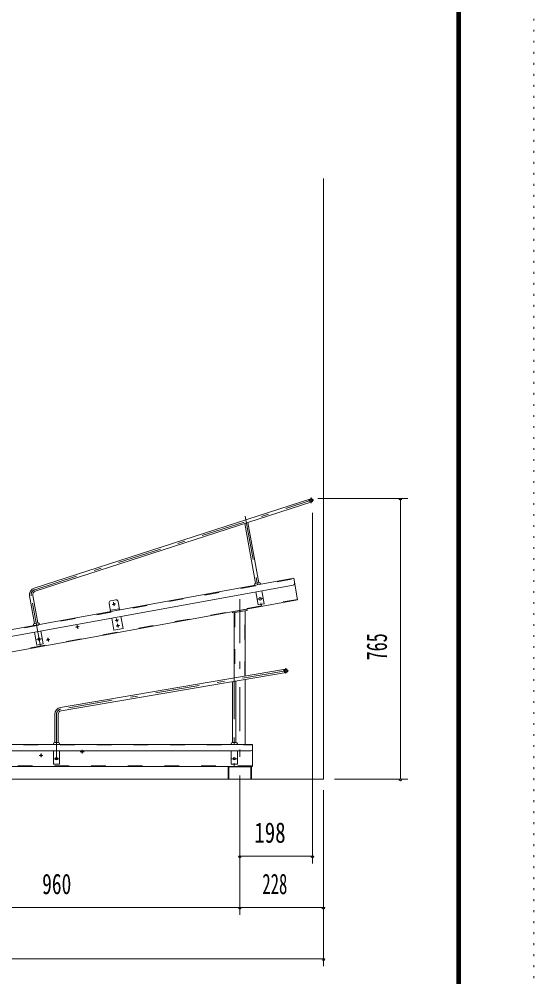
# Model space of a CAD drawing. Units: millimetres, scale not verified. Extents: x -5940 to 5940, y -6448 to 6448.
# Drawn here: x 4537 to 5940, y -5099 to -2489 of the extents above; entities that cross this region are included whole.
import ezdxf
from ezdxf.enums import TextEntityAlignment as Align

# ---------------------------------------------------------------- set-up
doc = ezdxf.new("R2010")
doc.units = ezdxf.units.MM
doc.header["$LTSCALE"] = 10
for name, pattern in [('USER2', [10, 4, -6]), ('USER3', [24, 12, -5, 2, -5]), ('USER5', [3, 0.5, -2.5])]:
    doc.linetypes.add(name, pattern=pattern)
for name, color, linetype, lineweight in [('0-2_2-0BOLD', 7, 'Continuous', 18), ('0-3_2-1HIDDEN', 3, 'USER2', 18), ('0-4_2-2CENTER', 3, 'USER3', 18), ('0-5_2-5DIM', 3, 'Continuous', 18), ('0-7_F-F', 5, 'Continuous', 18), ('0-8_F-E_J_ADD', 5, 'USER5', 18)]:
    doc.layers.add(name, color=color, linetype=linetype, lineweight=lineweight)
doc.styles.add('ＭＳ ゴシック', font='')
doc.styles.get('ＭＳ ゴシック').set_extended_font_data('MS Gothic')

msp = doc.modelspace()

# ---------------------------------------------------------------- linework, layer by layer
at = {"layer": '0-2_2-0BOLD'}
for p, q in [((5366.51, -2922.76), (5366.51, -4560.42)), ((5331.81, -3795.9), (4577.8, -4039.47)), ((4580.57, -4048.03), (5334.58, -3804.46)), ((5190.58, -4024.82), (5160.73, -3860.62)), ((3981.13, -4268.09), (5283.73, -4031.26)), ((5178.5, -4031.08), (5178.68, -4032.06)), ((5195.41, -4029.02), (5195.23, -4028.04)), ((4587.47, -4134.47), (4573.81, -4059.34)), ((4785.94, -4074.5), (4800.7, -4071.82)), ((4786.12, -4103.44), (4781.92, -4080.32)), ((4810.09, -4095.52), (4785.49, -4099.99)), ((4806.51, -4075.84), (4810.72, -4098.97)), ((5123.51, -4106.37), (5123.51, -4284.24)), ((5153.51, -4100.92), (5153.51, -4279.14)), ((4575.39, -4140.73), (4575.57, -4141.72)), ((4592.3, -4138.68), (4592.12, -4137.69)), ((4595.52, -4156.39), (4601.96, -4191.81)), ((5263.25, -4260.49), (4649.82, -4364.73)), ((4651.33, -4373.61), (5264.76, -4269.36)), ((5153.51, -4288.27), (5153.51, -4465.42)), ((4634.01, -4460.42), (4634.01, -4383.47)), ((5168.51, -4483.42), (3753.51, -4483.42)), ((4630.01, -4465.42), (4630.01, -4464.42)), ((4630.01, -4519.42), (4630.01, -4483.42)), ((4647.01, -4464.42), (4647.01, -4465.42)), ((5115.01, -4464.42), (5115.01, -4465.42)), ((5132.01, -4465.42), (5132.01, -4464.42)), ((5107.01, -4560.42), (5107.01, -4527.02)), ((5108.61, -4527.02), (5108.61, -4560.42)), ((5170.01, -4560.42), (5170.01, -4527.02)), ((5366.51, -4560.42), (1805.85, -4560.42))]:
    msp.add_line(p, q, dxfattribs=at)
for points in [[(5152.09, -3863.41), (5181.72, -4026.43), (5190.58, -4024.82)], [(3867.19, -4331.5), (5296.17, -4071.68), (5285.43, -4012.65), (3937.53, -4257.73), (3937.82, -4259.3), (3961.04, -4255.08)], [(4564.95, -4060.95), (4578.61, -4136.08), (4587.47, -4134.47)], [(5181.9, -4049.77), (5188.34, -4085.19), (5205.07, -4082.15), (5198.63, -4046.73)], [(4789.34, -4121.15), (4795.33, -4154.11), (4819.93, -4149.63), (4813.94, -4116.67)], [(4601.96, -4191.81), (4585.23, -4194.85), (4578.79, -4159.43)], [(5128.01, -4292.6), (5128.01, -4460.42), (5119.01, -4460.42), (5119.01, -4294.13)], [(4643.01, -4383.47), (4643.01, -4460.42), (4634.01, -4460.42)], [(4647.01, -4483.42), (4647.01, -4519.42), (4630.01, -4519.42)], [(5132.01, -4483.42), (5132.01, -4519.42), (5115.01, -4519.42), (5115.01, -4483.42)], [(5108.61, -4527.02), (5168.41, -4527.02), (5168.41, -4560.42)]]:
    msp.add_lwpolyline(points, dxfattribs=at)
for points in [[(5157.61, -4096.92), (5158.19, -4100.07), (5118.83, -4107.22), (5118.26, -4104.08)], [(5173.51, -4465.42), (3748.51, -4465.42), (3698.51, -4515.42), (3698.51, -4525.42), (5173.51, -4525.42)]]:
    msp.add_lwpolyline(points, close=True, dxfattribs=at)
for centre, radius in [((5194.02, -4068.91), 3.5), ((4795.11, -4083), 2), ((4695.65, -4145.3), 2.1), ((4803.16, -4127.27), 2.1), ((4805.84, -4142.03), 2.1), ((4590.91, -4178.57), 3.5), ((4615.6, -4180.18), 2.1), ((4708.51, -4485.42), 2.1), ((4596.51, -4495.42), 2.1), ((4638.51, -4504.42), 3.5), ((5123.51, -4504.42), 3.5)]:
    msp.add_circle(centre, radius, dxfattribs=at)
for centre, radius, start, end in [((5333.2, -3800.18), 4.5, 287.9023, 107.9023), ((4583.65, -4057.55), 19, 107.9023, 190.30484), ((5182.44, -4030.36), 4, 100.30486, 190.30484), ((5191.3, -4028.75), 4, 10.30486, 100.30486), ((5282.84, -4026.34), 5, 280.30486, 10.30486), ((4583.65, -4057.55), 10, 107.9023, 190.30484), ((4801.59, -4076.74), 5, 10.30486, 100.30486), ((4786.84, -4079.42), 5, 100.30486, 190.30484), ((4579.33, -4140.02), 4, 100.30486, 190.30484), ((4588.18, -4138.41), 4, 10.30486, 100.30486), ((5264.01, -4264.92), 4.5, 279.64491, 99.64491), ((4653.01, -4383.47), 19, 99.64491, 180), ((4653.01, -4383.47), 10, 99.64491, 180), ((4634.01, -4464.42), 4, 90, 180), ((4643.01, -4464.42), 4, 0, 90), ((5119.01, -4464.42), 4, 90, 180), ((5128.01, -4464.42), 4, 0, 90), ((5168.51, -4478.42), 5, 270, 0), ((5108.61, -4527.02), 1.6, 90, 180), ((5168.41, -4527.02), 1.6, 0, 90)]:
    msp.add_arc(centre, radius, start, end, dxfattribs=at)
at = {"layer": '0-3_2-1HIDDEN'}
for p, q in [((3961.04, -4255.08), (5285.72, -4014.23)), ((5295.88, -4070.11), (3866.91, -4329.92)), ((5125.11, -4106.08), (5125.11, -4284.24)), ((5151.91, -4279.14), (5151.91, -4101.21)), ((3748.51, -4467.02), (5173.51, -4467.02)), ((5173.51, -4523.82), (3698.51, -4523.82))]:
    msp.add_line(p, q, dxfattribs=at)
for centre, start, end in [((5333.2, -3800.18), 107.90305, 287.90305), ((5264.01, -4264.92), 99.64326, 279.64252)]:
    msp.add_arc(centre, 4.5, start, end, dxfattribs=at)
at = {"layer": '0-4_2-2CENTER'}
for p, q in [((4579.19, -4043.75), (5333.2, -3800.18)), ((5340.7, -3800.18), (5325.7, -3800.18)), ((5333.2, -3792.68), (5333.2, -3807.68)), ((5153.06, -3843.63), (5197.6, -4088.59)), ((4594.49, -4198.25), (4569.38, -4060.14)), ((5138.51, -4069.86), (5138.51, -4590.42)), ((5200.42, -4067.75), (5187.63, -4070.07)), ((4790.19, -4083.89), (4800.03, -4082.1)), ((4796, -4087.92), (4794.21, -4078.08)), ((4804.07, -4132.29), (4802.25, -4122.26)), ((4690.63, -4146.21), (4700.67, -4144.38)), ((4696.56, -4150.31), (4694.74, -4140.28)), ((4798.14, -4128.19), (4808.18, -4126.36)), ((4800.82, -4142.94), (4810.86, -4141.12)), ((4806.75, -4147.05), (4804.93, -4137.01)), ((4614.69, -4175.16), (4616.51, -4185.2)), ((4584.52, -4179.73), (4597.31, -4177.41)), ((4610.58, -4181.09), (4620.62, -4179.27)), ((5264.01, -4264.92), (4650.58, -4369.17)), ((5123.51, -4277), (5123.51, -4524.42)), ((5271.51, -4264.92), (5256.51, -4264.92)), ((5264.01, -4272.42), (5264.01, -4257.42)), ((4638.51, -4383.47), (4638.51, -4524.42)), ((4713.61, -4485.42), (4703.41, -4485.42)), ((4708.51, -4490.52), (4708.51, -4480.32)), ((4601.61, -4495.42), (4591.41, -4495.42)), ((4596.51, -4500.52), (4596.51, -4490.32)), ((4645.01, -4504.42), (4632.01, -4504.42)), ((5130.01, -4504.42), (5117.01, -4504.42))]:
    msp.add_line(p, q, dxfattribs=at)
for centre, start, end in [((4583.65, -4057.55), 107.90256, 190.30472), ((4653.01, -4383.47), 99.6451, 180)]:
    msp.add_arc(centre, 14.5, start, end, dxfattribs=at)
at = {"layer": '0-5_2-5DIM'}
for p, q in [((5351.32, -3795.42), (5596.51, -3795.42)), ((5580.51, -3795.42), (5572.51, -3795.42)), ((5576.51, -3795.42), (5576.51, -4560.42)), ((5336.51, -4790.42), (5336.51, -3834.66)), ((5596.51, -4560.42), (5396.51, -4560.42)), ((5580.51, -4560.42), (5572.51, -4560.42)), ((5138.51, -4590.42), (5138.51, -4930.42)), ((5366.51, -4590.42), (5366.51, -5070.42)), ((5142.51, -4770.42), (5134.51, -4770.42)), ((5138.51, -4770.42), (5336.51, -4770.42)), ((5340.51, -4770.42), (5332.51, -4770.42)), ((5366.51, -4910.42), (2005.51, -4910.42)), ((5142.51, -4910.42), (5134.51, -4910.42)), ((5370.51, -4910.42), (5362.51, -4910.42)), ((5366.51, -5050.42), (2005.51, -5050.42)), ((5370.51, -5050.42), (5362.51, -5050.42))]:
    msp.add_line(p, q, dxfattribs=at)
for centre in [(5576.51, -3795.42), (5576.51, -4560.42), (5138.51, -4770.42), (5336.51, -4770.42), (5138.51, -4910.42), (5366.51, -4910.42), (5366.51, -5050.42)]:
    msp.add_arc(centre, 4, 180, 0, dxfattribs=at)
at = {"layer": '0-7_F-F'}
for points in [[(5740.5, -6247.61), (-5739.5, -6247.61), (-5739.5, 1792.39), (5740.5, 1792.39)], [(5739.49, -6246.61), (-5738.5, -6246.61), (-5738.5, 1791.39), (5739.49, 1791.39)], [(5738.49, -6245.61), (5738.49, 1790.39), (-5737.5, 1790.39), (-5737.5, -6245.61)], [(5737.49, -6244.61), (-5736.5, -6244.61), (-5736.5, 1789.39), (5737.49, 1789.39)], [(5736.5, -6243.61), (5736.5, 1788.39), (-5735.5, 1788.39), (-5735.5, -6243.61)], [(5735.5, -6242.61), (-5734.5, -6242.61), (-5734.5, 1787.39), (5735.5, 1787.39)], [(5734.49, -6241.61), (5734.49, 1786.39), (-5733.5, 1786.39), (-5733.5, -6241.61)], [(5733.5, -6240.61), (-5732.5, -6240.61), (-5732.5, 1785.39), (5733.5, 1785.39)], [(5732.49, -6239.61), (-5731.5, -6239.61), (-5731.5, 1784.39), (5732.49, 1784.39)], [(5731.5, -6238.61), (-5730.5, -6238.61), (-5730.5, 1783.39), (5731.5, 1783.39)], [(5730.49, -6237.61), (5730.49, 1782.39), (-5729.5, 1782.39), (-5729.5, -6237.61)]]:
    msp.add_lwpolyline(points, close=True, dxfattribs=at)
at = {"layer": '0-8_F-E_J_ADD'}
msp.add_lwpolyline([(5940.5, -6447.61), (-5939.5, -6447.61), (-5939.5, 1952.39), (5940.5, 1952.39)], close=True, dxfattribs=at)

# ---------------------------------------------------------------- texts
at = {"layer": '0-5_2-5DIM', "color": 7, "style": 'ＭＳ ゴシック', "width": 0.65}
msp.add_text('765', height=55.72, rotation=90, dxfattribs=at).set_placement((5556.51, -4236.44), align=Align.BOTTOM_LEFT)
at = {"layer": '0-5_2-5DIM', "color": 7, "style": 'ＭＳ ゴシック'}
for s, width, p in [('198', 0.75, (5178.1, -4750.42)), ('960', 0.7, (4599.36, -4890.42)), ('228', 0.6, (5199.87, -4890.42))]:
    msp.add_text(s, height=55.72, dxfattribs=dict(at, width=width)).set_placement(p, align=Align.BOTTOM_LEFT)

doc.saveas('drawing.dxf')
